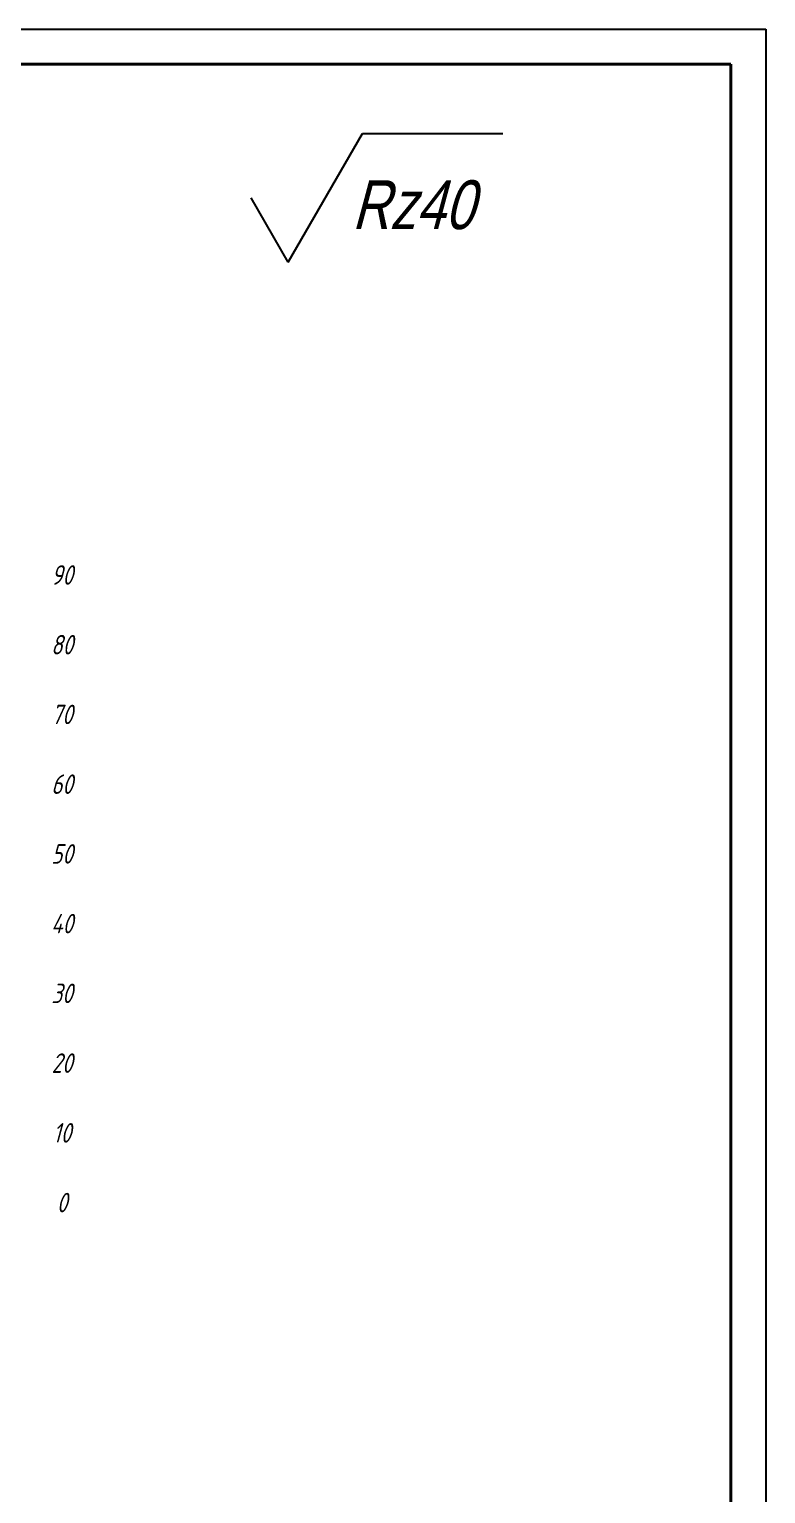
# Model space of a CAD drawing. Header units: millimetres. Extents: x 4478846 to 4492776, y 3796523 to 3799112.
# Drawn here: x 4489274.8 to 4489380.4, y 3797358.4 to 3797568.4 of the extents above; entities that cross this region are included whole.
import ezdxf

# ---------------------------------------------------------------- set-up
doc = ezdxf.new("R2010")
doc.units = ezdxf.units.MM
doc.layers.get('0').update_dxf_attribs({"lineweight": 25})
doc.layers.add('KONTUR', color=7, linetype='Continuous')
doc.layers.add('Tonkaya', color=3, linetype='Continuous', lineweight=25)
doc.layers.add('Основная', color=7, linetype='Continuous', lineweight=40)
doc.styles.add('ESKD', font='standarteskd.shx', dxfattribs={"width": 0.8, "oblique": 15})
doc.styles.add('стиль1', font='romans.shx', dxfattribs={"width": 0.75, "oblique": 15, "height": 3.5})

msp = doc.modelspace()

# ---------------------------------------------------------------- linework, layer by layer
at = {"layer": 'KONTUR', "color": 7}
for p, q in [((4488783.39869, 3797568.38812), (4489380.39869, 3797568.38812)), ((4489380.39869, 3797568.38812), (4489380.39869, 3797148.38812))]:
    msp.add_line(p, q, dxfattribs=at)
at = {"layer": 'Tonkaya', "color": 7, "lineweight": 25}
for q in [(4489322.58341, 3797553.4599), (4489306.59582, 3797544.22946)]:
    msp.add_line((4489311.92501, 3797534.99902), q, dxfattribs=at)
at = {"layer": 'Tonkaya', "color": 7, "linetype": 'Continuous', "lineweight": 25}
msp.add_line((4489322.58341, 3797553.4599), (4489342.67828, 3797553.4599), dxfattribs=at)
at = {"layer": 'Основная', "color": 7}
for p, q in [((4489375.39869, 3797563.38812), (4488803.39869, 3797563.38812)), ((4489375.39869, 3797153.38812), (4489375.39869, 3797563.38812))]:
    msp.add_line(p, q, dxfattribs=at)

# ---------------------------------------------------------------- texts
at = {"color": 7, "insert": (4489321.04024, 3797546.73252), "char_height": 7, "width": 48.9379098, "attachment_point": 1, "line_spacing_factor": 0.5, "style": 'ESKD'}
msp.add_mtext('Rz40', dxfattribs=at)
at = {"layer": 'Tonkaya', "color": 7, "lineweight": 30, "char_height": 2.8, "width": 54, "attachment_point": 5, "style": 'стиль1'}
for s, insert in [('90', (4489279.46261, 3797490.13809, -59.74441)), ('80', (4489279.46261, 3797480.13809, -59.74441)), ('70', (4489279.46261, 3797470.13809, -59.74441)), ('60', (4489279.46261, 3797460.13809, -59.74441)), ('50', (4489279.46261, 3797450.13809, -59.74441)), ('40', (4489279.46261, 3797440.13809, -59.74441)), ('30', (4489279.46261, 3797430.13809, -59.74441)), ('20', (4489279.46261, 3797420.13809, -59.74441)), ('10', (4489279.46261, 3797410.13809, -59.74441)), ('0', (4489279.46261, 3797400.13809, -59.74441))]:
    msp.add_mtext(s, dxfattribs=dict(at, insert=insert))

doc.saveas('drawing.dxf')
